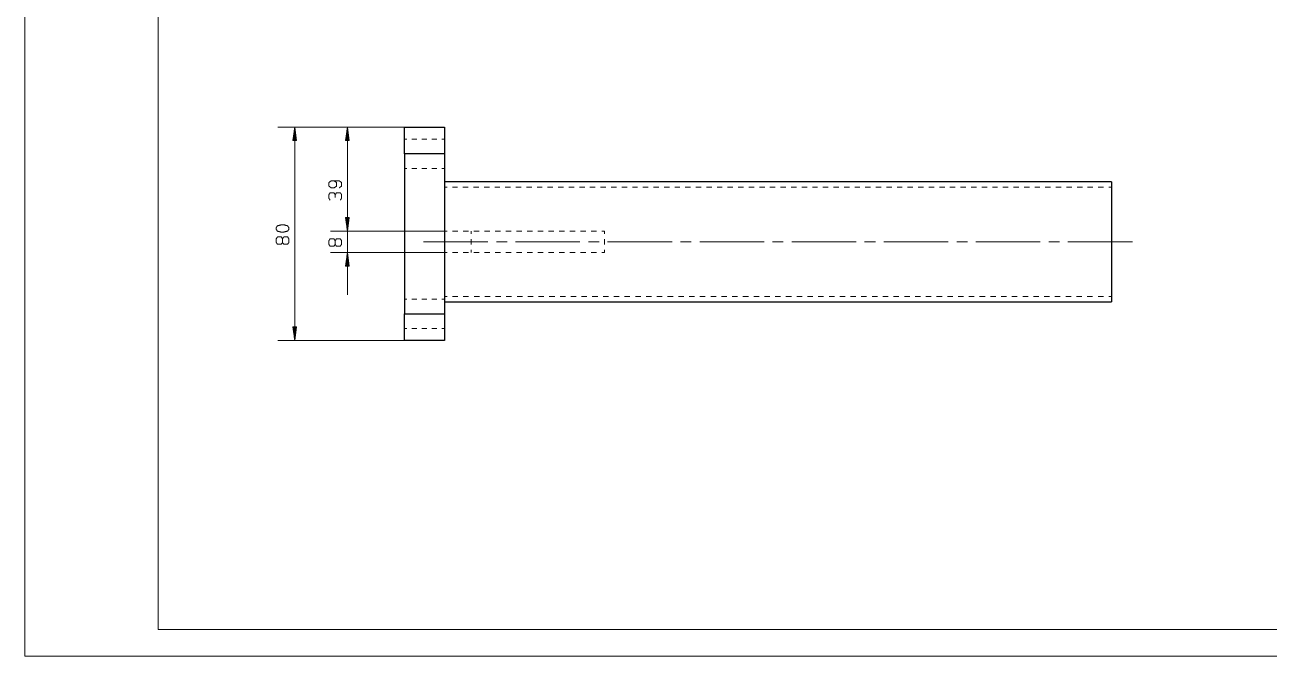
# Model space of a CAD drawing. Header units: millimetres. Extents: x 0 to 420, y 0 to 297.
# Drawn here: x 0 to 233.2, y 0 to 118.3 of the extents above; entities that cross this region are included whole.
import ezdxf

# ---------------------------------------------------------------- set-up
doc = ezdxf.new("R2010")
doc.units = ezdxf.units.MM
doc.layers.add('101', color=7, linetype='Continuous', true_color=0xffffff)

msp = doc.modelspace()

# ---------------------------------------------------------------- linework, layer by layer
at = {"layer": '101', "color": 133, "linetype": 'Continuous', "lineweight": 18}
for p, q in [((0, 297), (0, 0)), ((25, 292), (25, 5)), ((25, 5), (415, 5)), ((0, 0), (420, 0))]:
    msp.add_line(p, q, dxfattribs=at)
at = {"layer": '101', "color": 22, "linetype": 'Continuous', "lineweight": 18}
for p, q in [((71.11, 99.15), (47.39, 99.15)), ((50.57, 99.15), (50.23, 96.61)), ((50.44, 96.61), (50.44, 98.18)), ((50.49, 96.61), (50.49, 98.57)), ((50.54, 96.61), (50.54, 98.95)), ((50.57, 59.15), (50.57, 99.15)), ((50.9, 96.61), (50.57, 99.15)), ((50.59, 96.61), (50.59, 98.95)), ((50.64, 96.61), (50.64, 98.57)), ((50.69, 96.61), (50.69, 98.18)), ((71.11, 99.15), (57.26, 99.15)), ((60.44, 99.15), (60.1, 96.61)), ((60.31, 96.61), (60.31, 98.18)), ((60.36, 96.61), (60.36, 98.57)), ((60.41, 96.61), (60.41, 98.95)), ((60.44, 99.15), (60.44, 79.65)), ((60.77, 96.61), (60.44, 99.15)), ((60.46, 96.61), (60.46, 98.95)), ((60.51, 96.61), (60.51, 98.57)), ((60.56, 96.61), (60.56, 98.18)), ((50.23, 96.61), (50.9, 96.61)), ((50.24, 96.61), (50.24, 96.64)), ((50.24, 96.61), (50.24, 96.64)), ((50.29, 96.61), (50.29, 97.02)), ((50.34, 96.61), (50.34, 97.41)), ((50.39, 96.61), (50.39, 97.8)), ((50.74, 96.61), (50.74, 97.8)), ((50.8, 96.61), (50.8, 97.41)), ((50.85, 96.61), (50.85, 97.02)), ((50.9, 96.61), (50.9, 96.64)), ((50.9, 96.61), (50.9, 96.64)), ((60.1, 96.61), (60.77, 96.61)), ((60.11, 96.61), (60.11, 96.64)), ((60.11, 96.61), (60.11, 96.64)), ((60.16, 96.61), (60.16, 97.02)), ((60.21, 96.61), (60.21, 97.41)), ((60.26, 96.61), (60.26, 97.8)), ((60.62, 96.61), (60.62, 97.8)), ((60.67, 96.61), (60.67, 97.41)), ((60.72, 96.61), (60.72, 97.02)), ((60.77, 96.61), (60.77, 96.64)), ((60.77, 96.61), (60.77, 96.64)), ((60.44, 87.58), (60.44, 67.71)), ((60.77, 82.19), (60.1, 82.19)), ((60.1, 82.19), (60.44, 79.65)), ((60.1, 82.19), (60.44, 79.65)), ((60.77, 82.19), (60.1, 82.19)), ((60.11, 82.19), (60.11, 82.15)), ((60.11, 82.19), (60.11, 82.15)), ((60.11, 82.19), (60.11, 82.15)), ((60.11, 82.19), (60.11, 82.15)), ((60.16, 82.19), (60.16, 81.77)), ((60.16, 82.19), (60.16, 81.77)), ((60.21, 82.19), (60.21, 81.38)), ((60.21, 82.19), (60.21, 81.38)), ((60.26, 82.19), (60.26, 81)), ((60.26, 82.19), (60.26, 81)), ((60.31, 82.19), (60.31, 80.61)), ((60.31, 82.19), (60.31, 80.61)), ((60.36, 82.19), (60.36, 80.23)), ((60.36, 82.19), (60.36, 80.23)), ((60.41, 82.19), (60.41, 79.84)), ((60.41, 82.19), (60.41, 79.84)), ((60.44, 79.65), (60.77, 82.19)), ((60.44, 79.65), (60.77, 82.19)), ((60.46, 82.19), (60.46, 79.84)), ((60.46, 82.19), (60.46, 79.84)), ((60.51, 82.19), (60.51, 80.23)), ((60.51, 82.19), (60.51, 80.23)), ((60.56, 82.19), (60.56, 80.61)), ((60.56, 82.19), (60.56, 80.61)), ((60.62, 82.19), (60.62, 81)), ((60.62, 82.19), (60.62, 81)), ((60.67, 82.19), (60.67, 81.38)), ((60.67, 82.19), (60.67, 81.38)), ((60.72, 82.19), (60.72, 81.77)), ((60.72, 82.19), (60.72, 81.77)), ((60.77, 82.19), (60.77, 82.15)), ((60.77, 82.19), (60.77, 82.15)), ((60.77, 82.19), (60.77, 82.15)), ((60.77, 82.19), (60.77, 82.15)), ((78.61, 79.65), (57.26, 79.65)), ((78.61, 79.65), (57.26, 79.65)), ((78.61, 75.65), (57.26, 75.65)), ((60.44, 75.65), (60.1, 73.11)), ((60.31, 73.11), (60.31, 74.68)), ((60.36, 73.11), (60.36, 75.07)), ((60.41, 73.11), (60.41, 75.45)), ((60.77, 73.11), (60.44, 75.65)), ((60.46, 73.11), (60.46, 75.45)), ((60.51, 73.11), (60.51, 75.07)), ((60.56, 73.11), (60.56, 74.68)), ((60.1, 73.11), (60.77, 73.11)), ((60.11, 73.11), (60.11, 73.14)), ((60.11, 73.11), (60.11, 73.14)), ((60.16, 73.11), (60.16, 73.52)), ((60.21, 73.11), (60.21, 73.91)), ((60.26, 73.11), (60.26, 74.3)), ((60.62, 73.11), (60.62, 74.3)), ((60.67, 73.11), (60.67, 73.91)), ((60.72, 73.11), (60.72, 73.52)), ((60.77, 73.11), (60.77, 73.14)), ((60.77, 73.11), (60.77, 73.14)), ((50.9, 61.69), (50.23, 61.69)), ((50.23, 61.69), (50.57, 59.15)), ((50.24, 61.69), (50.24, 61.65)), ((50.24, 61.69), (50.24, 61.65)), ((50.29, 61.69), (50.29, 61.27)), ((50.34, 61.69), (50.34, 60.88)), ((50.39, 61.69), (50.39, 60.5)), ((50.44, 61.69), (50.44, 60.11)), ((50.49, 61.69), (50.49, 59.73)), ((50.54, 61.69), (50.54, 59.34)), ((50.57, 59.15), (50.9, 61.69)), ((50.59, 61.69), (50.59, 59.34)), ((50.64, 61.69), (50.64, 59.73)), ((50.69, 61.69), (50.69, 60.11)), ((50.74, 61.69), (50.74, 60.5)), ((50.8, 61.69), (50.8, 60.88)), ((50.85, 61.69), (50.85, 61.27)), ((50.9, 61.69), (50.9, 61.65)), ((50.9, 61.69), (50.9, 61.65)), ((71.11, 59.15), (47.39, 59.15))]:
    msp.add_line(p, q, dxfattribs=at)
at = {"layer": '101', "color": 92, "linetype": 'Continuous', "lineweight": 25}
for p, q in [((71.11, 94.15), (71.11, 99.15)), ((71.11, 99.15), (78.61, 99.15)), ((78.61, 99.15), (78.61, 94.15)), ((71.11, 94.15), (71.11, 64.15)), ((78.61, 94.15), (71.11, 94.15)), ((78.61, 94.15), (78.61, 64.15)), ((203.61, 88.9), (78.61, 88.9)), ((78.61, 66.4), (203.61, 66.4)), ((71.11, 59.15), (71.11, 64.15)), ((71.11, 64.15), (78.61, 64.15)), ((78.61, 64.15), (78.61, 59.15)), ((78.61, 59.15), (71.11, 59.15))]:
    msp.add_line(p, q, dxfattribs=at)
at = {"layer": '101', "color": 53, "linetype": 'Continuous', "lineweight": 18}
for p, q in [((71.58, 96.9), (71.11, 96.9)), ((73.46, 96.9), (72.52, 96.9)), ((75.33, 96.9), (74.39, 96.9)), ((77.21, 96.9), (76.27, 96.9)), ((78.61, 96.9), (78.14, 96.9)), ((71.11, 91.4), (71.58, 91.4)), ((72.52, 91.4), (73.46, 91.4)), ((74.39, 91.4), (75.33, 91.4)), ((76.27, 91.4), (77.21, 91.4)), ((78.14, 91.4), (78.61, 91.4)), ((79.11, 87.9), (78.61, 87.9)), ((81.09, 87.9), (80.1, 87.9)), ((83.08, 87.9), (82.08, 87.9)), ((85.06, 87.9), (84.07, 87.9)), ((87.04, 87.9), (86.05, 87.9)), ((89.03, 87.9), (88.04, 87.9)), ((91.01, 87.9), (90.02, 87.9)), ((93, 87.9), (92, 87.9)), ((94.98, 87.9), (93.99, 87.9)), ((96.96, 87.9), (95.97, 87.9)), ((98.95, 87.9), (97.96, 87.9)), ((100.93, 87.9), (99.94, 87.9)), ((102.92, 87.9), (101.92, 87.9)), ((104.9, 87.9), (103.91, 87.9)), ((106.89, 87.9), (105.89, 87.9)), ((108.87, 87.9), (107.88, 87.9)), ((110.85, 87.9), (109.86, 87.9)), ((112.84, 87.9), (111.85, 87.9)), ((114.82, 87.9), (113.83, 87.9)), ((116.81, 87.9), (115.81, 87.9)), ((118.79, 87.9), (117.8, 87.9)), ((120.77, 87.9), (119.78, 87.9)), ((122.76, 87.9), (121.77, 87.9)), ((124.74, 87.9), (123.75, 87.9)), ((126.73, 87.9), (125.73, 87.9)), ((128.71, 87.9), (127.72, 87.9)), ((130.69, 87.9), (129.7, 87.9)), ((132.68, 87.9), (131.69, 87.9)), ((134.66, 87.9), (133.67, 87.9)), ((136.65, 87.9), (135.66, 87.9)), ((138.63, 87.9), (137.64, 87.9)), ((140.62, 87.9), (139.62, 87.9)), ((142.6, 87.9), (141.61, 87.9)), ((144.58, 87.9), (143.59, 87.9)), ((146.57, 87.9), (145.58, 87.9)), ((148.55, 87.9), (147.56, 87.9)), ((150.54, 87.9), (149.54, 87.9)), ((152.52, 87.9), (151.53, 87.9)), ((154.5, 87.9), (153.51, 87.9)), ((156.49, 87.9), (155.5, 87.9)), ((158.47, 87.9), (157.48, 87.9)), ((160.46, 87.9), (159.46, 87.9)), ((162.44, 87.9), (161.45, 87.9)), ((164.42, 87.9), (163.43, 87.9)), ((166.41, 87.9), (165.42, 87.9)), ((168.39, 87.9), (167.4, 87.9)), ((170.38, 87.9), (169.39, 87.9)), ((172.36, 87.9), (171.37, 87.9)), ((174.35, 87.9), (173.35, 87.9)), ((176.33, 87.9), (175.34, 87.9)), ((178.31, 87.9), (177.32, 87.9)), ((180.3, 87.9), (179.31, 87.9)), ((182.28, 87.9), (181.29, 87.9)), ((184.27, 87.9), (183.27, 87.9)), ((186.25, 87.9), (185.26, 87.9)), ((188.23, 87.9), (187.24, 87.9)), ((190.22, 87.9), (189.23, 87.9)), ((192.2, 87.9), (191.21, 87.9)), ((194.19, 87.9), (193.19, 87.9)), ((196.17, 87.9), (195.18, 87.9)), ((198.16, 87.9), (197.16, 87.9)), ((200.14, 87.9), (199.15, 87.9)), ((202.12, 87.9), (201.13, 87.9)), ((203.61, 87.9), (203.12, 87.9)), ((79.11, 79.65), (78.61, 79.65)), ((81.11, 79.65), (80.11, 79.65)), ((83.11, 79.65), (82.11, 79.65)), ((83.61, 79.65), (83.61, 79.15)), ((85.11, 79.65), (84.11, 79.65)), ((87.11, 79.65), (86.11, 79.65)), ((89.11, 79.65), (88.11, 79.65)), ((91.11, 79.65), (90.11, 79.65)), ((93.11, 79.65), (92.11, 79.65)), ((95.11, 79.65), (94.11, 79.65)), ((97.11, 79.65), (96.11, 79.65)), ((99.11, 79.65), (98.11, 79.65)), ((101.11, 79.65), (100.11, 79.65)), ((103.11, 79.65), (102.11, 79.65)), ((105.11, 79.65), (104.11, 79.65)), ((107.11, 79.65), (106.11, 79.65)), ((108.61, 79.65), (108.11, 79.65)), ((108.61, 79.65), (108.61, 79.15)), ((83.61, 78.15), (83.61, 77.15)), ((79.11, 75.65), (78.61, 75.65)), ((81.11, 75.65), (80.11, 75.65)), ((83.11, 75.65), (82.11, 75.65)), ((83.61, 76.15), (83.61, 75.65)), ((85.11, 75.65), (84.11, 75.65)), ((87.11, 75.65), (86.11, 75.65)), ((89.11, 75.65), (88.11, 75.65)), ((91.11, 75.65), (90.11, 75.65)), ((93.11, 75.65), (92.11, 75.65)), ((95.11, 75.65), (94.11, 75.65)), ((97.11, 75.65), (96.11, 75.65)), ((99.11, 75.65), (98.11, 75.65)), ((101.11, 75.65), (100.11, 75.65)), ((103.11, 75.65), (102.11, 75.65)), ((105.11, 75.65), (104.11, 75.65)), ((107.11, 75.65), (106.11, 75.65)), ((108.61, 75.65), (108.11, 75.65)), ((108.61, 76.15), (108.61, 75.65)), ((71.58, 66.9), (71.11, 66.9)), ((73.46, 66.9), (72.52, 66.9)), ((75.33, 66.9), (74.39, 66.9)), ((77.21, 66.9), (76.27, 66.9)), ((78.61, 66.9), (78.14, 66.9)), ((78.61, 67.4), (79.12, 67.4)), ((80.12, 67.4), (81.13, 67.4)), ((82.14, 67.4), (83.15, 67.4)), ((84.16, 67.4), (85.16, 67.4)), ((86.17, 67.4), (87.18, 67.4)), ((88.19, 67.4), (89.2, 67.4)), ((90.2, 67.4), (91.21, 67.4)), ((92.22, 67.4), (93.23, 67.4)), ((94.24, 67.4), (95.24, 67.4)), ((96.25, 67.4), (97.26, 67.4)), ((98.27, 67.4), (99.28, 67.4)), ((100.28, 67.4), (101.29, 67.4)), ((102.3, 67.4), (103.31, 67.4)), ((104.32, 67.4), (105.33, 67.4)), ((106.33, 67.4), (107.34, 67.4)), ((108.35, 67.4), (109.36, 67.4)), ((110.37, 67.4), (111.37, 67.4)), ((112.38, 67.4), (113.39, 67.4)), ((114.4, 67.4), (115.41, 67.4)), ((116.41, 67.4), (117.42, 67.4)), ((118.43, 67.4), (119.44, 67.4)), ((120.45, 67.4), (121.45, 67.4)), ((122.46, 67.4), (123.47, 67.4)), ((124.48, 67.4), (125.49, 67.4)), ((126.49, 67.4), (127.5, 67.4)), ((128.51, 67.4), (129.52, 67.4)), ((130.53, 67.4), (131.53, 67.4)), ((132.54, 67.4), (133.55, 67.4)), ((134.56, 67.4), (135.57, 67.4)), ((136.58, 67.4), (137.58, 67.4)), ((138.59, 67.4), (139.6, 67.4)), ((140.61, 67.4), (141.62, 67.4)), ((142.62, 67.4), (143.63, 67.4)), ((144.64, 67.4), (145.65, 67.4)), ((146.66, 67.4), (147.66, 67.4)), ((148.67, 67.4), (149.68, 67.4)), ((150.69, 67.4), (151.7, 67.4)), ((152.7, 67.4), (153.71, 67.4)), ((154.72, 67.4), (155.73, 67.4)), ((156.74, 67.4), (157.74, 67.4)), ((158.75, 67.4), (159.76, 67.4)), ((160.77, 67.4), (161.78, 67.4)), ((162.78, 67.4), (163.79, 67.4)), ((164.8, 67.4), (165.81, 67.4)), ((166.82, 67.4), (167.83, 67.4)), ((168.83, 67.4), (169.84, 67.4)), ((170.85, 67.4), (171.86, 67.4)), ((172.87, 67.4), (173.87, 67.4)), ((174.88, 67.4), (175.89, 67.4)), ((176.9, 67.4), (177.91, 67.4)), ((178.91, 67.4), (179.92, 67.4)), ((180.93, 67.4), (181.94, 67.4)), ((182.95, 67.4), (183.95, 67.4)), ((184.96, 67.4), (185.97, 67.4)), ((186.98, 67.4), (187.99, 67.4)), ((188.99, 67.4), (190, 67.4)), ((191.01, 67.4), (192.02, 67.4)), ((193.03, 67.4), (194.03, 67.4)), ((195.04, 67.4), (196.05, 67.4)), ((197.06, 67.4), (198.07, 67.4)), ((199.08, 67.4), (200.08, 67.4)), ((201.09, 67.4), (202.1, 67.4)), ((203.11, 67.4), (203.61, 67.4)), ((71.11, 61.4), (71.58, 61.4)), ((72.52, 61.4), (73.46, 61.4)), ((74.39, 61.4), (75.33, 61.4)), ((76.27, 61.4), (77.21, 61.4)), ((78.14, 61.4), (78.61, 61.4))]:
    msp.add_line(p, q, dxfattribs=at)
at = {"layer": '101', "color": 151, "linetype": 'Continuous', "lineweight": 18}
for p, q in [((88.35, 77.65), (90.35, 77.65)), ((91.94, 77.65), (104.01, 77.65)), ((105.6, 77.65), (107.61, 77.65)), ((109.19, 77.65), (121.27, 77.65)), ((122.85, 77.65), (124.86, 77.65)), ((126.45, 77.65), (138.52, 77.65)), ((140.11, 77.65), (142.11, 77.65)), ((143.7, 77.65), (155.77, 77.65)), ((157.36, 77.65), (159.37, 77.65)), ((160.96, 77.65), (173.03, 77.65)), ((174.62, 77.65), (176.62, 77.65)), ((178.21, 77.65), (190.28, 77.65)), ((191.87, 77.65), (193.88, 77.65))]:
    msp.add_line(p, q, dxfattribs=at)
at = {"layer": '101', "color": 72, "linetype": 'Continuous', "lineweight": 18}
for points, knots in [([(58.87, 87.75), (59.34, 88.07), (59.34, 88.76), (58.87, 89.1), (57.44, 89.1), (56.97, 88.76), (56.97, 88.07), (57.44, 87.75), (57.92, 87.74), (58.39, 88.07), (58.39, 88.76), (57.92, 89.1)], [0, 0, 0.076856, 0.169524, 0.247728, 0.439296, 0.5175, 0.610168, 0.687024, 0.750925, 0.829128, 0.921797, 1, 1]), ([(58.14, 86.49), (57.92, 86.82), (57.19, 86.82), (56.97, 86.49), (56.97, 85.8), (57.19, 85.46)], [0, 0, 0.153875, 0.429852, 0.583728, 0.846124, 1, 1]), ([(59.12, 85.48), (59.34, 85.8), (59.34, 86.49), (59.12, 86.82), (58.39, 86.82), (58.14, 86.49), (58.14, 85.97)], [0, 0, 0.124121, 0.343687, 0.472446, 0.703377, 0.836733, 1, 1]), ([(49.47, 80.31), (49.22, 80.65), (48.52, 80.83), (48.05, 80.83), (47.32, 80.65), (47.1, 80.31), (47.1, 79.98), (47.32, 79.64), (48.05, 79.46), (48.52, 79.48), (49.22, 79.64), (49.47, 79.98), (49.47, 80.31)], [0, 0, 0.067526, 0.183971, 0.260583, 0.380943, 0.446141, 0.500306, 0.565504, 0.685864, 0.762529, 0.87831, 0.945835, 1, 1]), ([(48.27, 77.52), (48.05, 77.21), (47.32, 77.21), (47.1, 77.52), (47.1, 78.21), (47.32, 78.55), (48.05, 78.55), (48.27, 78.21), (48.27, 77.52), (48.52, 77.19), (49.22, 77.19), (49.47, 77.52), (49.47, 78.21), (49.25, 78.55), (48.52, 78.55), (48.27, 78.21)], [0, 0, 0.047573, 0.136086, 0.183659, 0.267815, 0.317166, 0.405678, 0.455029, 0.539185, 0.590297, 0.675757, 0.726869, 0.811025, 0.860376, 0.948888, 1, 1]), ([(58.14, 77.16), (57.92, 76.84), (57.19, 76.84), (56.97, 77.16), (56.97, 77.85), (57.19, 78.19), (57.92, 78.19), (58.14, 77.85), (58.14, 77.16), (58.39, 76.83), (59.09, 76.83), (59.34, 77.16), (59.34, 77.85), (59.12, 78.19), (58.39, 78.19), (58.14, 77.85)], [0, 0, 0.047573, 0.136085, 0.183659, 0.267815, 0.317166, 0.405678, 0.455028, 0.539184, 0.590297, 0.675756, 0.726869, 0.811025, 0.860376, 0.948887, 1, 1])]:
    msp.add_open_spline(points, degree=1, knots=knots, dxfattribs=at)
at = {"layer": '101', "color": 92, "linetype": 'Continuous', "lineweight": 25}
msp.add_open_spline([(203.61, 88.9), (203.61, 88.48), (203.61, 87.97), (203.61, 86.37), (203.61, 85.33), (203.61, 82.82), (203.61, 79.94), (203.61, 78.41), (203.61, 75.36), (203.61, 72.47), (203.61, 71.16), (203.61, 68.92), (203.61, 67.33), (203.61, 66.5), (203.61, 66.4)], degree=1, knots=[0, 0, 0.018541, 0.041394, 0.112144, 0.158723, 0.269967, 0.398272, 0.465879, 0.601728, 0.730032, 0.78834, 0.887856, 0.958606, 0.995343, 1, 1], dxfattribs=at)
at = {"layer": '101', "color": 151, "linetype": 'Continuous', "lineweight": 18}
for points, knots in [([(74.69, 77.65), (77.86, 77.65), (86.76, 77.65)], [0, 0, 0.262998, 1, 1]), ([(195.46, 77.65), (204.36, 77.65), (207.54, 77.65)], [0, 0, 0.737002, 1, 1])]:
    msp.add_open_spline(points, degree=1, knots=knots, dxfattribs=at)
at = {"layer": '101', "color": 53, "linetype": 'Continuous', "lineweight": 18}
msp.add_open_spline([(108.61, 78.15), (108.61, 77.15)], degree=1, dxfattribs=at)

doc.saveas('drawing.dxf')
